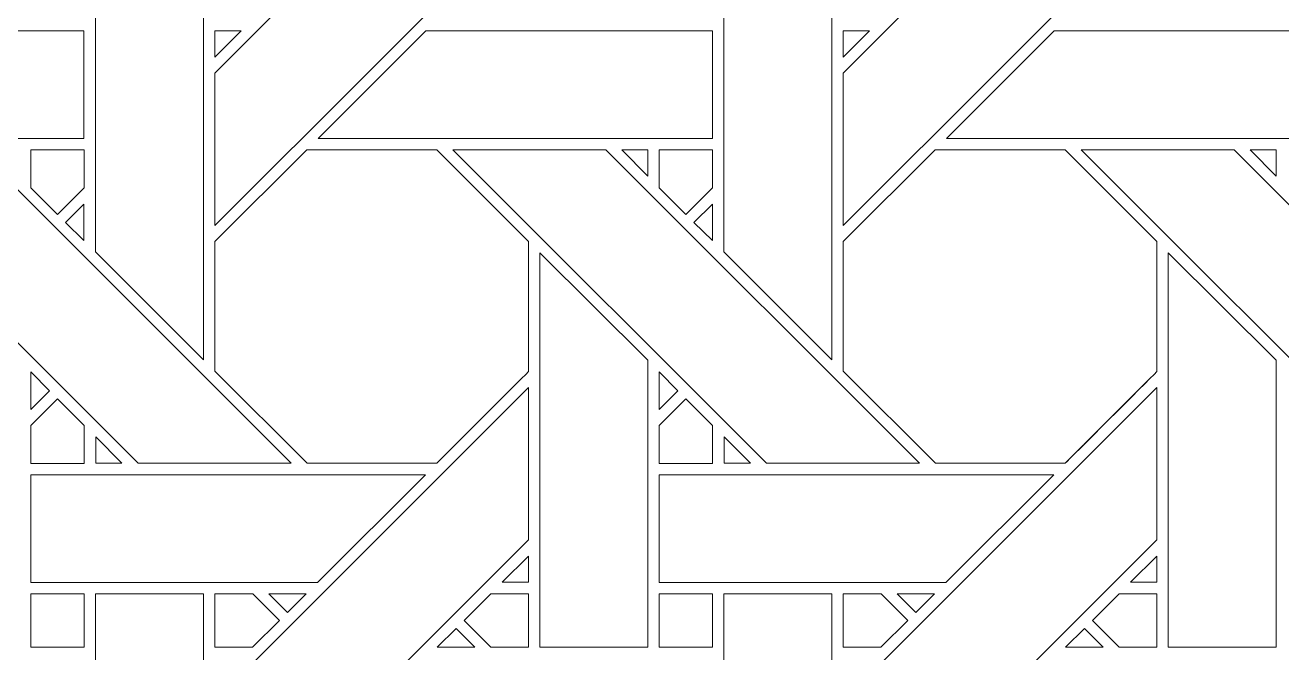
# Model space of a CAD drawing. Header units: inches. Extents: x 4.9 to 19.9, y 1.6 to 16.6.
# Drawn here: x 16.129 to 18.026, y 9.995 to 10.943 of the extents above; entities that cross this region are included whole.
import ezdxf

# ---------------------------------------------------------------- set-up
doc = ezdxf.new("R2010")
doc.units = ezdxf.units.IN
doc.header["$MEASUREMENT"] = 0
doc.layers.add('Design', color=7, linetype='Continuous', lineweight=0)

msp = doc.modelspace()

# ---------------------------------------------------------------- linework, layer by layer
at = {"layer": 'Design'}
for points, knots in [([(4.882854037814669, 16.59476386176223), (4.882854037814669, 16.59476386176223), (4.882854037814669, 1.594763861762152), (4.882854037814669, 1.594763861762152), (4.882854037814669, 1.594763861762152), (19.88285319010416, 1.594763861762152), (19.88285319010416, 1.594763861762152), (19.88285319010416, 1.594763861762152), (19.88285319010416, 16.59476386176223), (19.88285319010416, 16.59476386176223), (19.88285319010416, 16.59476386176223), (4.882854037814669, 16.59476386176223), (4.882854037814669, 16.59476386176223)], [0, 0, 0, 0, 1, 1, 1, 2, 2, 2, 3, 3, 3, 4, 4, 4, 4]), ([(5.683952837729848, 15.79366501657361), (5.683952837729848, 15.79366501657361), (5.683952837729848, 2.395862706950664), (5.683952837729848, 2.395862706950664), (5.683952837729848, 2.395862706950664), (19.08175439018904, 2.395862706950664), (19.08175439018904, 2.395862706950664), (19.08175439018904, 2.395862706950664), (19.08175439018904, 15.79366501657361), (19.08175439018904, 15.79366501657361), (19.08175439018904, 15.79366501657361), (5.683952837729848, 15.79366501657361), (5.683952837729848, 15.79366501657361)], [0, 0, 0, 0, 1, 1, 1, 2, 2, 2, 3, 3, 3, 4, 4, 4, 4]), ([(16.88897026909722, 11.11409929063585), (16.88897026909722, 11.11409929063585), (16.4153137207032, 10.64044189453125), (16.4153137207032, 10.64044189453125), (16.4153137207032, 10.64044189453125), (16.4153137207032, 10.8705325656467), (16.4153137207032, 10.8705325656467), (16.4153137207032, 10.8705325656467), (16.88897026909722, 11.3441416422526), (16.88897026909722, 11.3441416422526), (16.88897026909722, 11.3441416422526), (16.88897026909722, 11.11409929063585), (16.88897026909722, 11.11409929063585)], [0, 0, 0, 0, 1, 1, 1, 2, 2, 2, 3, 3, 3, 4, 4, 4, 4]), ([(17.83769904242624, 11.11410607231988), (17.83769904242624, 11.11410607231988), (17.36402893066404, 10.64044189453125), (17.36402893066404, 10.64044189453125), (17.36402893066404, 10.64044189453125), (17.36402893066404, 10.87053934733073), (17.36402893066404, 10.87053934733073), (17.36402893066404, 10.87053934733073), (17.83769904242624, 11.3441416422526), (17.83769904242624, 11.3441416422526), (17.83769904242624, 11.3441416422526), (17.83769904242624, 11.11410607231988), (17.83769904242624, 11.11410607231988)], [0, 0, 0, 0, 1, 1, 1, 2, 2, 2, 3, 3, 3, 4, 4, 4, 4]), ([(16.23524305555555, 10.60044776068793), (16.23524305555555, 10.60044776068793), (16.23524305555555, 11.03264702690972), (16.23524305555555, 11.03264702690972), (16.23524305555555, 11.03264702690972), (16.39816114637584, 11.03264702690972), (16.39816114637584, 11.03264702690972), (16.39816114637584, 11.03264702690972), (16.39816114637584, 10.43753729926215), (16.39816114637584, 10.43753729926215), (16.39816114637584, 10.43753729926215), (16.23524305555555, 10.60044776068793), (16.23524305555555, 10.60044776068793)], [0, 0, 0, 0, 1, 1, 1, 2, 2, 2, 3, 3, 3, 4, 4, 4, 4]), ([(17.18397352430555, 10.60044776068793), (17.18397352430555, 10.60044776068793), (17.18397352430555, 11.03264702690972), (17.18397352430555, 11.03264702690972), (17.18397352430555, 11.03264702690972), (17.34688991970486, 11.03264702690972), (17.34688991970486, 11.03264702690972), (17.34688991970486, 11.03264702690972), (17.34688991970486, 10.43753051757812), (17.34688991970486, 10.43753051757812), (17.34688991970486, 10.43753051757812), (17.18397352430555, 10.60044776068793), (17.18397352430555, 10.60044776068793)], [0, 0, 0, 0, 1, 1, 1, 2, 2, 2, 3, 3, 3, 4, 4, 4, 4]), ([(16.21769714355471, 10.93472968207465), (16.21769714355471, 10.93472968207465), (16.21769714355471, 10.77192772759331), (16.21769714355471, 10.77192772759331), (16.21769714355471, 10.77192772759331), (15.62240939670139, 10.77192772759331), (15.62240939670139, 10.77192772759331), (15.62240939670139, 10.77192772759331), (15.78527323404945, 10.93472968207465), (15.78527323404945, 10.93472968207465), (15.78527323404945, 10.93472968207465), (16.21769714355471, 10.93472968207465), (16.21769714355471, 10.93472968207465)], [0, 0, 0, 0, 1, 1, 1, 2, 2, 2, 3, 3, 3, 4, 4, 4, 4]), ([(16.45514424641929, 10.93473731146918), (16.45514424641929, 10.93473731146918), (16.4153137207032, 10.89490593804253), (16.4153137207032, 10.89490593804253), (16.4153137207032, 10.89490593804253), (16.4153137207032, 10.93473731146918), (16.4153137207032, 10.93473731146918), (16.4153137207032, 10.93473731146918), (16.45514424641929, 10.93473731146918), (16.45514424641929, 10.93473731146918)], [0, 0, 0, 0, 1, 1, 1, 2, 2, 2, 3, 3, 3, 3]), ([(17.16642591688376, 10.93472968207465), (17.16642591688376, 10.93472968207465), (17.16642591688376, 10.77192772759331), (17.16642591688376, 10.77192772759331), (17.16642591688376, 10.77192772759331), (16.57113986545139, 10.77192772759331), (16.57113986545139, 10.77192772759331), (16.57113986545139, 10.77192772759331), (16.73398844401041, 10.93472968207465), (16.73398844401041, 10.93472968207465), (16.73398844401041, 10.93472968207465), (17.16642591688376, 10.93472968207465), (17.16642591688376, 10.93472968207465)], [0, 0, 0, 0, 1, 1, 1, 2, 2, 2, 3, 3, 3, 4, 4, 4, 4]), ([(17.40387301974834, 10.93473731146918), (17.40387301974834, 10.93473731146918), (17.36402893066404, 10.89490593804253), (17.36402893066404, 10.89490593804253), (17.36402893066404, 10.89490593804253), (17.36402893066404, 10.93473731146918), (17.36402893066404, 10.93473731146918), (17.36402893066404, 10.93473731146918), (17.40387301974834, 10.93473731146918), (17.40387301974834, 10.93473731146918)], [0, 0, 0, 0, 1, 1, 1, 2, 2, 2, 3, 3, 3, 3]), ([(18.11515469021265, 10.93472968207465), (18.11515469021265, 10.93472968207465), (18.11515469021265, 10.77192772759331), (18.11515469021265, 10.77192772759331), (18.11515469021265, 10.77192772759331), (17.51986694335945, 10.77192772759331), (17.51986694335945, 10.77192772759331), (17.51986694335945, 10.77192772759331), (17.68271891276041, 10.93472968207465), (17.68271891276041, 10.93472968207465), (17.68271891276041, 10.93472968207465), (18.11515469021265, 10.93472968207465), (18.11515469021265, 10.93472968207465)], [0, 0, 0, 0, 1, 1, 1, 2, 2, 2, 3, 3, 3, 4, 4, 4, 4]), ([(16.29929267035597, 10.28113979763455), (16.29929267035597, 10.28113979763455), (15.82573106553819, 10.75478956434462), (15.82573106553819, 10.75478956434462), (15.82573106553819, 10.75478956434462), (16.0566711425782, 10.75478956434462), (16.0566711425782, 10.75478956434462), (16.0566711425782, 10.75478956434462), (16.53031412760416, 10.28113979763455), (16.53031412760416, 10.28113979763455), (16.53031412760416, 10.28113979763455), (16.29929267035597, 10.28113979763455), (16.29929267035597, 10.28113979763455)], [0, 0, 0, 0, 1, 1, 1, 2, 2, 2, 3, 3, 3, 4, 4, 4, 4]), ([(16.21771918402778, 10.75480482313368), (16.21771918402778, 10.75480482313368), (16.21771918402778, 10.69720543755425), (16.21771918402778, 10.69720543755425), (16.21771918402778, 10.69720543755425), (16.1777903238932, 10.65726216634114), (16.1777903238932, 10.65726216634114), (16.1777903238932, 10.65726216634114), (16.13745795355903, 10.69759707980685), (16.13745795355903, 10.69759707980685), (16.13745795355903, 10.69759707980685), (16.13745795355903, 10.75480482313368), (16.13745795355903, 10.75480482313368), (16.13745795355903, 10.75480482313368), (16.21771918402778, 10.75480482313368), (16.21771918402778, 10.75480482313368)], [0, 0, 0, 0, 1, 1, 1, 2, 2, 2, 3, 3, 3, 4, 4, 4, 5, 5, 5, 5]), ([(16.1777903238932, 10.65726216634114), (16.1777903238932, 10.65726216634114), (16.13745795355903, 10.69759707980685), (16.13745795355903, 10.69759707980685), (16.13745795355903, 10.69759707980685), (16.13745795355903, 10.75480482313368), (16.13745795355903, 10.75480482313368), (16.13745795355903, 10.75480482313368), (16.21771918402778, 10.75480482313368), (16.21771918402778, 10.75480482313368), (16.21771918402778, 10.75480482313368), (16.21771918402778, 10.69720543755425), (16.21771918402778, 10.69720543755425), (16.21771918402778, 10.69720543755425), (16.1777903238932, 10.65726216634114), (16.1777903238932, 10.65726216634114)], [0, 0, 0, 0, 1, 1, 1, 2, 2, 2, 3, 3, 3, 4, 4, 4, 5, 5, 5, 5]), ([(16.55403306749139, 10.75478786892361), (16.55403306749139, 10.75478786892361), (16.750244140625, 10.75478786892361), (16.750244140625, 10.75478786892361), (16.750244140625, 10.75478786892361), (16.88899570041235, 10.61606682671441), (16.88899570041235, 10.61606682671441), (16.88899570041235, 10.61606682671441), (16.88899570041235, 10.41985236273871), (16.88899570041235, 10.41985236273871), (16.8711971706814, 10.40191735161675), (16.75927056206597, 10.29017723931206), (16.75028483072916, 10.28116522894965), (16.75028483072916, 10.28116522894965), (16.55457560221362, 10.28116522894965), (16.55457560221362, 10.28116522894965), (16.55457560221362, 10.28116522894965), (16.41533576117624, 10.42040337456597), (16.41533576117624, 10.42040337456597), (16.41533576117624, 10.42040337456597), (16.41533576117624, 10.61607021755642), (16.41533576117624, 10.61607021755642), (16.41533576117624, 10.61607021755642), (16.55403306749139, 10.75478786892361), (16.55403306749139, 10.75478786892361)], [0, 0, 0, 0, 1, 1, 1, 2, 2, 2, 3, 3, 3, 4, 4, 4, 5, 5, 5, 6, 6, 6, 7, 7, 7, 8, 8, 8, 8]), ([(16.88899570041235, 10.41985236273871), (16.87121751573348, 10.40193769666883), (16.75929768880208, 10.29019758436415), (16.75028483072916, 10.28116522894965), (16.75028483072916, 10.28116522894965), (16.55457560221362, 10.28116522894965), (16.55457560221362, 10.28116522894965), (16.55457560221362, 10.28116522894965), (16.41533576117624, 10.42040337456597), (16.41533576117624, 10.42040337456597), (16.41533576117624, 10.42040337456597), (16.41533576117624, 10.61607021755642), (16.41533576117624, 10.61607021755642), (16.41533576117624, 10.61607021755642), (16.55403306749139, 10.75478786892361), (16.55403306749139, 10.75478786892361), (16.55403306749139, 10.75478786892361), (16.750244140625, 10.75478786892361), (16.750244140625, 10.75478786892361), (16.750244140625, 10.75478786892361), (16.88899570041235, 10.61606682671441), (16.88899570041235, 10.61606682671441), (16.88899570041235, 10.61606682671441), (16.88899570041235, 10.41985236273871), (16.88899570041235, 10.41985236273871)], [0, 0, 0, 0, 1, 1, 1, 2, 2, 2, 3, 3, 3, 4, 4, 4, 5, 5, 5, 6, 6, 6, 7, 7, 7, 8, 8, 8, 8]), ([(17.24801974826389, 10.28113979763455), (17.24801974826389, 10.28113979763455), (16.77445983886721, 10.75478956434462), (16.77445983886721, 10.75478956434462), (16.77445983886721, 10.75478956434462), (17.00539991590709, 10.75478956434462), (17.00539991590709, 10.75478956434462), (17.00539991590709, 10.75478956434462), (17.47904459635416, 10.28113979763455), (17.47904459635416, 10.28113979763455), (17.47904459635416, 10.28113979763455), (17.24801974826389, 10.28113979763455), (17.24801974826389, 10.28113979763455)], [0, 0, 0, 0, 1, 1, 1, 2, 2, 2, 3, 3, 3, 4, 4, 4, 4]), ([(17.06895955403653, 10.75478278266059), (17.06895955403653, 10.75478278266059), (17.06895955403653, 10.71495140923394), (17.06895955403653, 10.71495140923394), (17.06895955403653, 10.71495140923394), (17.0295223659939, 10.75478278266059), (17.0295223659939, 10.75478278266059), (17.0295223659939, 10.75478278266059), (17.06895955403653, 10.75478278266059), (17.06895955403653, 10.75478278266059)], [0, 0, 0, 0, 1, 1, 1, 2, 2, 2, 3, 3, 3, 3]), ([(17.16645473904082, 10.75480482313368), (17.16645473904082, 10.75480482313368), (17.16645473904082, 10.69720543755425), (17.16645473904082, 10.69720543755425), (17.16645473904082, 10.69720543755425), (17.12652587890625, 10.65725877549913), (17.12652587890625, 10.65725877549913), (17.12652587890625, 10.65725877549913), (17.08619520399305, 10.69759707980685), (17.08619520399305, 10.69759707980685), (17.08619520399305, 10.69759707980685), (17.08619520399305, 10.75480482313368), (17.08619520399305, 10.75480482313368), (17.08619520399305, 10.75480482313368), (17.16645473904082, 10.75480482313368), (17.16645473904082, 10.75480482313368)], [0, 0, 0, 0, 1, 1, 1, 2, 2, 2, 3, 3, 3, 4, 4, 4, 5, 5, 5, 5]), ([(17.12652587890625, 10.65725877549913), (17.12652587890625, 10.65725877549913), (17.08619520399305, 10.69759707980685), (17.08619520399305, 10.69759707980685), (17.08619520399305, 10.69759707980685), (17.08619520399305, 10.75480482313368), (17.08619520399305, 10.75480482313368), (17.08619520399305, 10.75480482313368), (17.16645473904082, 10.75480482313368), (17.16645473904082, 10.75480482313368), (17.16645473904082, 10.75480482313368), (17.16645473904082, 10.69720543755425), (17.16645473904082, 10.69720543755425), (17.16645473904082, 10.69720543755425), (17.12652587890625, 10.65725877549913), (17.12652587890625, 10.65725877549913)], [0, 0, 0, 0, 1, 1, 1, 2, 2, 2, 3, 3, 3, 4, 4, 4, 5, 5, 5, 5]), ([(17.50277031792542, 10.75478786892361), (17.50277031792542, 10.75478786892361), (17.69898139105903, 10.75478786892361), (17.69898139105903, 10.75478786892361), (17.69898139105903, 10.75478786892361), (17.83773125542542, 10.61606682671441), (17.83773125542542, 10.61606682671441), (17.83773125542542, 10.61606682671441), (17.83773125542542, 10.41985236273871), (17.83773125542542, 10.41985236273871), (17.81993272569444, 10.40191735161675), (17.70800611707901, 10.29017723931206), (17.69902208116319, 10.28116522894965), (17.69902208116319, 10.28116522894965), (17.50330946180555, 10.28116522894965), (17.50330946180555, 10.28116522894965), (17.50330946180555, 10.28116522894965), (17.36406453450528, 10.42040676540798), (17.36406453450528, 10.42040676540798), (17.36406453450528, 10.42040676540798), (17.36406453450528, 10.61606682671441), (17.36406453450528, 10.61606682671441), (17.36406453450528, 10.61606682671441), (17.50277031792542, 10.75478786892361), (17.50277031792542, 10.75478786892361)], [0, 0, 0, 0, 1, 1, 1, 2, 2, 2, 3, 3, 3, 4, 4, 4, 5, 5, 5, 6, 6, 6, 7, 7, 7, 8, 8, 8, 8]), ([(17.83773125542542, 10.41985236273871), (17.82013278537334, 10.40212164984809), (17.70817057291666, 10.2903332180447), (17.69902208116319, 10.28116522894965), (17.69902208116319, 10.28116522894965), (17.50330946180555, 10.28116522894965), (17.50330946180555, 10.28116522894965), (17.50330946180555, 10.28116522894965), (17.36406453450528, 10.42040676540798), (17.36406453450528, 10.42040676540798), (17.36406453450528, 10.42040676540798), (17.36406453450528, 10.61606682671441), (17.36406453450528, 10.61606682671441), (17.36406453450528, 10.61606682671441), (17.50277031792542, 10.75478786892361), (17.50277031792542, 10.75478786892361), (17.50277031792542, 10.75478786892361), (17.69898139105903, 10.75478786892361), (17.69898139105903, 10.75478786892361), (17.69898139105903, 10.75478786892361), (17.83773125542542, 10.61606682671441), (17.83773125542542, 10.61606682671441), (17.83773125542542, 10.61606682671441), (17.83773125542542, 10.41985236273871), (17.83773125542542, 10.41985236273871)], [0, 0, 0, 0, 1, 1, 1, 2, 2, 2, 3, 3, 3, 4, 4, 4, 5, 5, 5, 6, 6, 6, 7, 7, 7, 8, 8, 8, 8]), ([(18.19675021701389, 10.28113979763455), (18.19675021701389, 10.28113979763455), (17.7231750488282, 10.75478956434462), (17.7231750488282, 10.75478956434462), (17.7231750488282, 10.75478956434462), (17.95412868923611, 10.75478956434462), (17.95412868923611, 10.75478956434462), (17.95412868923611, 10.75478956434462), (18.42777167426223, 10.28113979763455), (18.42777167426223, 10.28113979763455), (18.42777167426223, 10.28113979763455), (18.19675021701389, 10.28113979763455), (18.19675021701389, 10.28113979763455)], [0, 0, 0, 0, 1, 1, 1, 2, 2, 2, 3, 3, 3, 4, 4, 4, 4]), ([(18.01768663194444, 10.75478278266059), (18.01768663194444, 10.75478278266059), (18.01768663194444, 10.71495140923394), (18.01768663194444, 10.71495140923394), (18.01768663194444, 10.71495140923394), (17.97825113932291, 10.75478278266059), (17.97825113932291, 10.75478278266059), (17.97825113932291, 10.75478278266059), (18.01768663194444, 10.75478278266059), (18.01768663194444, 10.75478278266059)], [0, 0, 0, 0, 1, 1, 1, 2, 2, 2, 3, 3, 3, 3]), ([(16.21769714355471, 10.67294311523437), (16.21769714355471, 10.67294311523437), (16.21769714355471, 10.61778344048394), (16.21769714355471, 10.61778344048394), (16.21769714355471, 10.61778344048394), (16.18992784288194, 10.6451661851671), (16.18992784288194, 10.6451661851671), (16.18992784288194, 10.6451661851671), (16.21769714355471, 10.67294311523437), (16.21769714355471, 10.67294311523437)], [0, 0, 0, 0, 1, 1, 1, 2, 2, 2, 3, 3, 3, 3]), ([(17.16642591688376, 10.67294311523437), (17.16642591688376, 10.67294311523437), (17.16642591688376, 10.61778344048394), (17.16642591688376, 10.61778344048394), (17.16642591688376, 10.61778344048394), (17.13866848415806, 10.6451661851671), (17.13866848415806, 10.6451661851671), (17.13866848415806, 10.6451661851671), (17.16642591688376, 10.67294311523437), (17.16642591688376, 10.67294311523437)], [0, 0, 0, 0, 1, 1, 1, 2, 2, 2, 3, 3, 3, 3]), ([(16.90610758463541, 10.00313991970486), (16.90610758463541, 10.00313991970486), (16.90610758463541, 10.59897783067491), (16.90610758463541, 10.59897783067491), (16.90610758463541, 10.59897783067491), (17.06887647840709, 10.43682946099175), (17.06887647840709, 10.43682946099175), (17.06887647840709, 10.43682946099175), (17.06887647840709, 10.00313991970486), (17.06887647840709, 10.00313991970486), (17.06887647840709, 10.00313991970486), (16.90610758463541, 10.00313991970486), (16.90610758463541, 10.00313991970486)], [0, 0, 0, 0, 1, 1, 1, 2, 2, 2, 3, 3, 3, 4, 4, 4, 4]), ([(17.85483805338541, 10.00313991970486), (17.85483805338541, 10.00313991970486), (17.85483805338541, 10.59898461235894), (17.85483805338541, 10.59898461235894), (17.85483805338541, 10.59898461235894), (18.01760525173611, 10.43683624267578), (18.01760525173611, 10.43683624267578), (18.01760525173611, 10.43683624267578), (18.01760525173611, 10.00313991970486), (18.01760525173611, 10.00313991970486), (18.01760525173611, 10.00313991970486), (17.85483805338541, 10.00313991970486), (17.85483805338541, 10.00313991970486)], [0, 0, 0, 0, 1, 1, 1, 2, 2, 2, 3, 3, 3, 4, 4, 4, 4]), ([(16.13744947645401, 10.36257849799262), (16.13744947645401, 10.36257849799262), (16.13744947645401, 10.4193369547526), (16.13744947645401, 10.4193369547526), (16.13744947645401, 10.4193369547526), (16.16564263237847, 10.39075639512804), (16.16564263237847, 10.39075639512804), (16.16564263237847, 10.39075639512804), (16.13744947645401, 10.36257849799262), (16.13744947645401, 10.36257849799262)], [0, 0, 0, 0, 1, 1, 1, 2, 2, 2, 3, 3, 3, 3]), ([(17.08617824978306, 10.36257849799262), (17.08617824978306, 10.36257849799262), (17.08617824978306, 10.4193369547526), (17.08617824978306, 10.4193369547526), (17.08617824978306, 10.4193369547526), (17.11435614691848, 10.39075639512804), (17.11435614691848, 10.39075639512804), (17.11435614691848, 10.39075639512804), (17.08617824978306, 10.36257849799262), (17.08617824978306, 10.36257849799262)], [0, 0, 0, 0, 1, 1, 1, 2, 2, 2, 3, 3, 3, 3]), ([(16.88897026909722, 10.16536966959635), (16.88897026909722, 10.16536966959635), (16.4153137207032, 9.691719902886282), (16.4153137207032, 9.691719902886282), (16.4153137207032, 9.691719902886282), (16.4153137207032, 9.92181650797526), (16.4153137207032, 9.92181650797526), (16.4153137207032, 9.92181650797526), (16.88897026909722, 10.3954120212131), (16.88897026909722, 10.3954120212131), (16.88897026909722, 10.3954120212131), (16.88897026909722, 10.16536966959635), (16.88897026909722, 10.16536966959635)], [0, 0, 0, 0, 1, 1, 1, 2, 2, 2, 3, 3, 3, 4, 4, 4, 4]), ([(17.83769904242624, 10.16536966959635), (17.83769904242624, 10.16536966959635), (17.36402893066404, 9.691719902886282), (17.36402893066404, 9.691719902886282), (17.36402893066404, 9.691719902886282), (17.36402893066404, 9.92181650797526), (17.36402893066404, 9.92181650797526), (17.36402893066404, 9.92181650797526), (17.83769904242624, 10.39541880289713), (17.83769904242624, 10.39541880289713), (17.83769904242624, 10.39541880289713), (17.83769904242624, 10.16536966959635), (17.83769904242624, 10.16536966959635)], [0, 0, 0, 0, 1, 1, 1, 2, 2, 2, 3, 3, 3, 4, 4, 4, 4]), ([(16.13747829861111, 10.28092363145616), (16.13747829861111, 10.28092363145616), (16.13747829861111, 10.3382093641493), (16.13747829861111, 10.3382093641493), (16.13747829861111, 10.3382093641493), (16.17780388726126, 10.378540886773), (16.17780388726126, 10.378540886773), (16.17780388726126, 10.378540886773), (16.21813456217445, 10.33821614583333), (16.21813456217445, 10.33821614583333), (16.21813456217445, 10.33821614583333), (16.21813456217445, 10.28092363145616), (16.21813456217445, 10.28092363145616), (16.21813456217445, 10.28092363145616), (16.13747829861111, 10.28092363145616), (16.13747829861111, 10.28092363145616)], [0, 0, 0, 0, 1, 1, 1, 2, 2, 2, 3, 3, 3, 4, 4, 4, 5, 5, 5, 5]), ([(16.17780388726126, 10.378540886773), (16.17780388726126, 10.378540886773), (16.21813456217445, 10.33821614583333), (16.21813456217445, 10.33821614583333), (16.21813456217445, 10.33821614583333), (16.21813456217445, 10.28092363145616), (16.21813456217445, 10.28092363145616), (16.21813456217445, 10.28092363145616), (16.13747829861111, 10.28092363145616), (16.13747829861111, 10.28092363145616), (16.13747829861111, 10.28092363145616), (16.13747829861111, 10.3382093641493), (16.13747829861111, 10.3382093641493), (16.13747829861111, 10.3382093641493), (16.17780388726126, 10.378540886773), (16.17780388726126, 10.378540886773)], [0, 0, 0, 0, 1, 1, 1, 2, 2, 2, 3, 3, 3, 4, 4, 4, 5, 5, 5, 5]), ([(17.08620876736111, 10.28092363145616), (17.08620876736111, 10.28092363145616), (17.08620876736111, 10.3382093641493), (17.08620876736111, 10.3382093641493), (17.08620876736111, 10.3382093641493), (17.1265394422743, 10.378540886773), (17.1265394422743, 10.378540886773), (17.1265394422743, 10.378540886773), (17.1668701171875, 10.33821614583333), (17.1668701171875, 10.33821614583333), (17.1668701171875, 10.33821614583333), (17.1668701171875, 10.28092363145616), (17.1668701171875, 10.28092363145616), (17.1668701171875, 10.28092363145616), (17.08620876736111, 10.28092363145616), (17.08620876736111, 10.28092363145616)], [0, 0, 0, 0, 1, 1, 1, 2, 2, 2, 3, 3, 3, 4, 4, 4, 5, 5, 5, 5]), ([(17.1265394422743, 10.378540886773), (17.1265394422743, 10.378540886773), (17.1668701171875, 10.33821614583333), (17.1668701171875, 10.33821614583333), (17.1668701171875, 10.33821614583333), (17.1668701171875, 10.28092363145616), (17.1668701171875, 10.28092363145616), (17.1668701171875, 10.28092363145616), (17.08620876736111, 10.28092363145616), (17.08620876736111, 10.28092363145616), (17.08620876736111, 10.28092363145616), (17.08620876736111, 10.3382093641493), (17.08620876736111, 10.3382093641493), (17.08620876736111, 10.3382093641493), (17.1265394422743, 10.378540886773), (17.1265394422743, 10.378540886773)], [0, 0, 0, 0, 1, 1, 1, 2, 2, 2, 3, 3, 3, 4, 4, 4, 5, 5, 5, 5]), ([(16.23536512586805, 10.28113301595052), (16.23536512586805, 10.28113301595052), (16.23536512586805, 10.32092963324652), (16.23536512586805, 10.32092963324652), (16.23536512586805, 10.32092963324652), (16.27508884006084, 10.28113301595052), (16.27508884006084, 10.28113301595052), (16.27508884006084, 10.28113301595052), (16.23536512586805, 10.28113301595052), (16.23536512586805, 10.28113301595052)], [0, 0, 0, 0, 1, 1, 1, 2, 2, 2, 3, 3, 3, 3]), ([(17.18409559461805, 10.28113301595052), (17.18409559461805, 10.28113301595052), (17.18409559461805, 10.32092963324652), (17.18409559461805, 10.32092963324652), (17.18409559461805, 10.32092963324652), (17.22381761338973, 10.28113301595052), (17.22381761338973, 10.28113301595052), (17.22381761338973, 10.28113301595052), (17.18409559461805, 10.28113301595052), (17.18409559461805, 10.28113301595052)], [0, 0, 0, 0, 1, 1, 1, 2, 2, 2, 3, 3, 3, 3]), ([(16.57041761610251, 10.10119205050998), (16.57041761610251, 10.10119205050998), (16.13746303982207, 10.10119205050998), (16.13746303982207, 10.10119205050998), (16.13746303982207, 10.10119205050998), (16.13746303982207, 10.2638922797309), (16.13746303982207, 10.2638922797309), (16.13746303982207, 10.2638922797309), (16.73315768771709, 10.2638922797309), (16.73315768771709, 10.2638922797309), (16.73315768771709, 10.2638922797309), (16.57041761610251, 10.10119205050998), (16.57041761610251, 10.10119205050998)], [0, 0, 0, 0, 1, 1, 1, 2, 2, 2, 3, 3, 3, 4, 4, 4, 4]), ([(17.5191463894314, 10.10119205050998), (17.5191463894314, 10.10119205050998), (17.08617824978306, 10.10119205050998), (17.08617824978306, 10.10119205050998), (17.08617824978306, 10.10119205050998), (17.08617824978306, 10.2638922797309), (17.08617824978306, 10.2638922797309), (17.08617824978306, 10.2638922797309), (17.68188815646709, 10.2638922797309), (17.68188815646709, 10.2638922797309), (17.68188815646709, 10.2638922797309), (17.5191463894314, 10.10119205050998), (17.5191463894314, 10.10119205050998)], [0, 0, 0, 0, 1, 1, 1, 2, 2, 2, 3, 3, 3, 4, 4, 4, 4]), ([(16.88898383246528, 10.14098273383246), (16.88898383246528, 10.14098273383246), (16.88898383246528, 10.10121239556206), (16.88898383246528, 10.10121239556206), (16.88898383246528, 10.10121239556206), (16.84920756022138, 10.10121239556206), (16.84920756022138, 10.10121239556206), (16.84920756022138, 10.10121239556206), (16.88898383246528, 10.14098273383246), (16.88898383246528, 10.14098273383246)], [0, 0, 0, 0, 1, 1, 1, 2, 2, 2, 3, 3, 3, 3]), ([(17.83771260579429, 10.14098273383246), (17.83771260579429, 10.14098273383246), (17.83771260579429, 10.10121239556206), (17.83771260579429, 10.10121239556206), (17.83771260579429, 10.10121239556206), (17.79793633355042, 10.10121239556206), (17.79793633355042, 10.10121239556206), (17.79793633355042, 10.10121239556206), (17.83771260579429, 10.14098273383246), (17.83771260579429, 10.14098273383246)], [0, 0, 0, 0, 1, 1, 1, 2, 2, 2, 3, 3, 3, 3]), ([(16.13747829861111, 10.08393266465929), (16.13747829861111, 10.08393266465929), (16.21771918402778, 10.08393266465929), (16.21771918402778, 10.08393266465929), (16.21771918402778, 10.08393266465929), (16.21771918402778, 10.00314754909939), (16.21771918402778, 10.00314754909939), (16.21771918402778, 10.00314754909939), (16.13747829861111, 10.00314754909939), (16.13747829861111, 10.00314754909939), (16.13747829861111, 10.00314754909939), (16.13747829861111, 10.08393266465929), (16.13747829861111, 10.08393266465929)], [0, 0, 0, 0, 1, 1, 1, 2, 2, 2, 3, 3, 3, 4, 4, 4, 4]), ([(16.13747829861111, 10.00314754909939), (16.13747829861111, 10.00314754909939), (16.13747829861111, 10.08393266465929), (16.13747829861111, 10.08393266465929), (16.13747829861111, 10.08393266465929), (16.21771918402778, 10.08393266465929), (16.21771918402778, 10.08393266465929), (16.21771918402778, 10.08393266465929), (16.21771918402778, 10.00314754909939), (16.21771918402778, 10.00314754909939), (16.21771918402778, 10.00314754909939), (16.13747829861111, 10.00314754909939), (16.13747829861111, 10.00314754909939)], [0, 0, 0, 0, 1, 1, 1, 2, 2, 2, 3, 3, 3, 4, 4, 4, 4]), ([(16.23524305555555, 9.651732550726996), (16.23524305555555, 9.651732550726996), (16.23524305555555, 10.08392418755425), (16.23524305555555, 10.08392418755425), (16.23524305555555, 10.08392418755425), (16.39816114637584, 10.08392418755425), (16.39816114637584, 10.08392418755425), (16.39816114637584, 10.08392418755425), (16.39816114637584, 9.488814459906683), (16.39816114637584, 9.488814459906683), (16.39816114637584, 9.488814459906683), (16.23524305555555, 9.651732550726996), (16.23524305555555, 9.651732550726996)], [0, 0, 0, 0, 1, 1, 1, 2, 2, 2, 3, 3, 3, 4, 4, 4, 4]), ([(16.472395155165, 10.08393266465929), (16.47753228081597, 10.07882097032335), (16.50830417209209, 10.04800499810112), (16.51272922092014, 10.0435807969835), (16.51272922092014, 10.0435807969835), (16.4723086886936, 10.00315772162543), (16.4723086886936, 10.00315772162543), (16.4723086886936, 10.00315772162543), (16.41533576117624, 10.00315772162543), (16.41533576117624, 10.00315772162543), (16.41533576117624, 10.00315772162543), (16.41533576117624, 10.08393266465929), (16.41533576117624, 10.08393266465929), (16.41533576117624, 10.08393266465929), (16.472395155165, 10.08393266465929), (16.472395155165, 10.08393266465929)], [0, 0, 0, 0, 1, 1, 1, 2, 2, 2, 3, 3, 3, 4, 4, 4, 5, 5, 5, 5]), ([(16.49725002712681, 10.0590337117513), (16.49725002712681, 10.0590337117513), (16.51272922092014, 10.0435807969835), (16.51272922092014, 10.0435807969835), (16.51272922092014, 10.0435807969835), (16.4723086886936, 10.00315772162543), (16.4723086886936, 10.00315772162543), (16.4723086886936, 10.00315772162543), (16.41533576117624, 10.00315772162543), (16.41533576117624, 10.00315772162543), (16.41533576117624, 10.00315772162543), (16.41533576117624, 10.08393266465929), (16.41533576117624, 10.08393266465929), (16.41533576117624, 10.08393266465929), (16.472395155165, 10.08393266465929), (16.472395155165, 10.08393266465929), (16.47782728407126, 10.07853529188368), (16.48785569932723, 10.06845347086588), (16.49725002712681, 10.0590337117513)], [0, 0, 0, 0, 1, 1, 1, 2, 2, 2, 3, 3, 3, 4, 4, 4, 5, 5, 5, 6, 6, 6, 6]), ([(16.49673122829861, 10.08392418755425), (16.49673122829861, 10.08392418755425), (16.55319722493487, 10.08392418755425), (16.55319722493487, 10.08392418755425), (16.55319722493487, 10.08392418755425), (16.52490912543403, 10.05573950873481), (16.52490912543403, 10.05573950873481), (16.52490912543403, 10.05573950873481), (16.49673122829861, 10.08392418755425), (16.49673122829861, 10.08392418755425)], [0, 0, 0, 0, 1, 1, 1, 2, 2, 2, 3, 3, 3, 3]), ([(16.83189392089846, 10.00314754909939), (16.83189392089846, 10.00314754909939), (16.79153951009112, 10.0435299343533), (16.79153951009112, 10.0435299343533), (16.79153951009112, 10.0435299343533), (16.83196851942276, 10.08395300971137), (16.83196851942276, 10.08395300971137), (16.83196851942276, 10.08395300971137), (16.8890092637804, 10.08395300971137), (16.8890092637804, 10.08395300971137), (16.8890092637804, 10.08395300971137), (16.8890092637804, 10.00314754909939), (16.8890092637804, 10.00314754909939), (16.8890092637804, 10.00314754909939), (16.83189392089846, 10.00314754909939), (16.83189392089846, 10.00314754909939)], [0, 0, 0, 0, 1, 1, 1, 2, 2, 2, 3, 3, 3, 4, 4, 4, 5, 5, 5, 5]), ([(16.8890092637804, 10.00314754909939), (16.8890092637804, 10.00314754909939), (16.83189392089846, 10.00314754909939), (16.83189392089846, 10.00314754909939), (16.83189392089846, 10.00314754909939), (16.79153951009112, 10.0435299343533), (16.79153951009112, 10.0435299343533), (16.79153951009112, 10.0435299343533), (16.83196851942276, 10.08395300971137), (16.83196851942276, 10.08395300971137), (16.83196851942276, 10.08395300971137), (16.8890092637804, 10.08395300971137), (16.8890092637804, 10.08395300971137), (16.8890092637804, 10.08395300971137), (16.8890092637804, 10.00314754909939), (16.8890092637804, 10.00314754909939)], [0, 0, 0, 0, 1, 1, 1, 2, 2, 2, 3, 3, 3, 4, 4, 4, 5, 5, 5, 5]), ([(17.08621554904514, 10.00314754909939), (17.08621554904514, 10.00314754909939), (17.08621554904514, 10.08393266465929), (17.08621554904514, 10.08393266465929), (17.08621554904514, 10.08393266465929), (17.16645473904082, 10.08393266465929), (17.16645473904082, 10.08393266465929), (17.16645473904082, 10.08393266465929), (17.16645473904082, 10.00314754909939), (17.16645473904082, 10.00314754909939), (17.16645473904082, 10.00314754909939), (17.08621554904514, 10.00314754909939), (17.08621554904514, 10.00314754909939)], [0, 0, 0, 0, 1, 1, 1, 2, 2, 2, 3, 3, 3, 4, 4, 4, 4]), ([(17.08621554904514, 10.00314754909939), (17.08621554904514, 10.00314754909939), (17.08621554904514, 10.08393266465929), (17.08621554904514, 10.08393266465929), (17.08621554904514, 10.08393266465929), (17.16645473904082, 10.08393266465929), (17.16645473904082, 10.08393266465929), (17.16645473904082, 10.08393266465929), (17.16645473904082, 10.00314754909939), (17.16645473904082, 10.00314754909939), (17.16645473904082, 10.00314754909939), (17.08621554904514, 10.00314754909939), (17.08621554904514, 10.00314754909939)], [0, 0, 0, 0, 1, 1, 1, 2, 2, 2, 3, 3, 3, 4, 4, 4, 4]), ([(17.18397352430555, 9.651725769042969), (17.18397352430555, 9.651725769042969), (17.18397352430555, 10.08392418755425), (17.18397352430555, 10.08392418755425), (17.18397352430555, 10.08392418755425), (17.34688991970486, 10.08392418755425), (17.34688991970486, 10.08392418755425), (17.34688991970486, 10.08392418755425), (17.34688991970486, 9.488807678222656), (17.34688991970486, 9.488807678222656), (17.34688991970486, 9.488807678222656), (17.18397352430555, 9.651725769042969), (17.18397352430555, 9.651725769042969)], [0, 0, 0, 0, 1, 1, 1, 2, 2, 2, 3, 3, 3, 4, 4, 4, 4]), ([(17.42113579644097, 10.08393266465929), (17.42627631293403, 10.07882097032335), (17.45704142252612, 10.04800499810112), (17.46146647135416, 10.0435807969835), (17.46146647135416, 10.0435807969835), (17.42104424370667, 10.00315772162543), (17.42104424370667, 10.00315772162543), (17.42104424370667, 10.00315772162543), (17.36406453450528, 10.00315772162543), (17.36406453450528, 10.00315772162543), (17.36406453450528, 10.00315772162543), (17.36406453450528, 10.08393266465929), (17.36406453450528, 10.08393266465929), (17.36406453450528, 10.08393266465929), (17.42113579644097, 10.08393266465929), (17.42113579644097, 10.08393266465929)], [0, 0, 0, 0, 1, 1, 1, 2, 2, 2, 3, 3, 3, 4, 4, 4, 5, 5, 5, 5]), ([(17.46146647135416, 10.0435807969835), (17.46146647135416, 10.0435807969835), (17.42104424370667, 10.00315772162543), (17.42104424370667, 10.00315772162543), (17.42104424370667, 10.00315772162543), (17.36406453450528, 10.00315772162543), (17.36406453450528, 10.00315772162543), (17.36406453450528, 10.00315772162543), (17.36406453450528, 10.08393266465929), (17.36406453450528, 10.08393266465929), (17.36406453450528, 10.08393266465929), (17.42113579644097, 10.08393266465929), (17.42113579644097, 10.08393266465929), (17.42628309461805, 10.0788082546658), (17.45705498589417, 10.04799143473307), (17.46146647135416, 10.0435807969835)], [0, 0, 0, 0, 1, 1, 1, 2, 2, 2, 3, 3, 3, 4, 4, 4, 5, 5, 5, 5]), ([(17.44546169704861, 10.08392418755425), (17.44546169704861, 10.08392418755425), (17.50192599826389, 10.08392418755425), (17.50192599826389, 10.08392418755425), (17.50192599826389, 10.08392418755425), (17.47363959418403, 10.05573950873481), (17.47363959418403, 10.05573950873481), (17.47363959418403, 10.05573950873481), (17.44546169704861, 10.08392418755425), (17.44546169704861, 10.08392418755425)], [0, 0, 0, 0, 1, 1, 1, 2, 2, 2, 3, 3, 3, 3]), ([(17.78062947591153, 10.00314754909939), (17.78062947591153, 10.00314754909939), (17.74027506510416, 10.0435299343533), (17.74027506510416, 10.0435299343533), (17.74027506510416, 10.0435299343533), (17.78069729275181, 10.08395300971137), (17.78069729275181, 10.08395300971137), (17.78069729275181, 10.08395300971137), (17.83774481879348, 10.08395300971137), (17.83774481879348, 10.08395300971137), (17.83774481879348, 10.08395300971137), (17.83774481879348, 10.00314754909939), (17.83774481879348, 10.00314754909939), (17.83774481879348, 10.00314754909939), (17.78062947591153, 10.00314754909939), (17.78062947591153, 10.00314754909939)], [0, 0, 0, 0, 1, 1, 1, 2, 2, 2, 3, 3, 3, 4, 4, 4, 5, 5, 5, 5]), ([(17.83774481879348, 10.00314754909939), (17.83774481879348, 10.00314754909939), (17.78062947591153, 10.00314754909939), (17.78062947591153, 10.00314754909939), (17.78062947591153, 10.00314754909939), (17.74027506510416, 10.0435299343533), (17.74027506510416, 10.0435299343533), (17.74027506510416, 10.0435299343533), (17.78069729275181, 10.08395300971137), (17.78069729275181, 10.08395300971137), (17.78069729275181, 10.08395300971137), (17.83774481879348, 10.08395300971137), (17.83774481879348, 10.08395300971137), (17.83774481879348, 10.08395300971137), (17.83774481879348, 10.00314754909939), (17.83774481879348, 10.00314754909939)], [0, 0, 0, 0, 1, 1, 1, 2, 2, 2, 3, 3, 3, 4, 4, 4, 5, 5, 5, 5]), ([(16.7794019911025, 10.03140004475911), (16.7794019911025, 10.03140004475911), (16.80763414171014, 10.00313991970486), (16.80763414171014, 10.00313991970486), (16.80763414171014, 10.00313991970486), (16.75114101833765, 10.00313991970486), (16.75114101833765, 10.00313991970486), (16.75114101833765, 10.00313991970486), (16.7794019911025, 10.03140004475911), (16.7794019911025, 10.03140004475911)], [0, 0, 0, 0, 1, 1, 1, 2, 2, 2, 3, 3, 3, 3]), ([(17.72812906901041, 10.03140004475911), (17.72812906901041, 10.03140004475911), (17.75636291503904, 10.00313991970486), (17.75636291503904, 10.00313991970486), (17.75636291503904, 10.00313991970486), (17.69985622829861, 10.00313991970486), (17.69985622829861, 10.00313991970486), (17.69985622829861, 10.00313991970486), (17.72812906901041, 10.03140004475911), (17.72812906901041, 10.03140004475911)], [0, 0, 0, 0, 1, 1, 1, 2, 2, 2, 3, 3, 3, 3])]:
    msp.add_open_spline(points, degree=3, knots=knots, dxfattribs=at)

doc.saveas('drawing.dxf')
